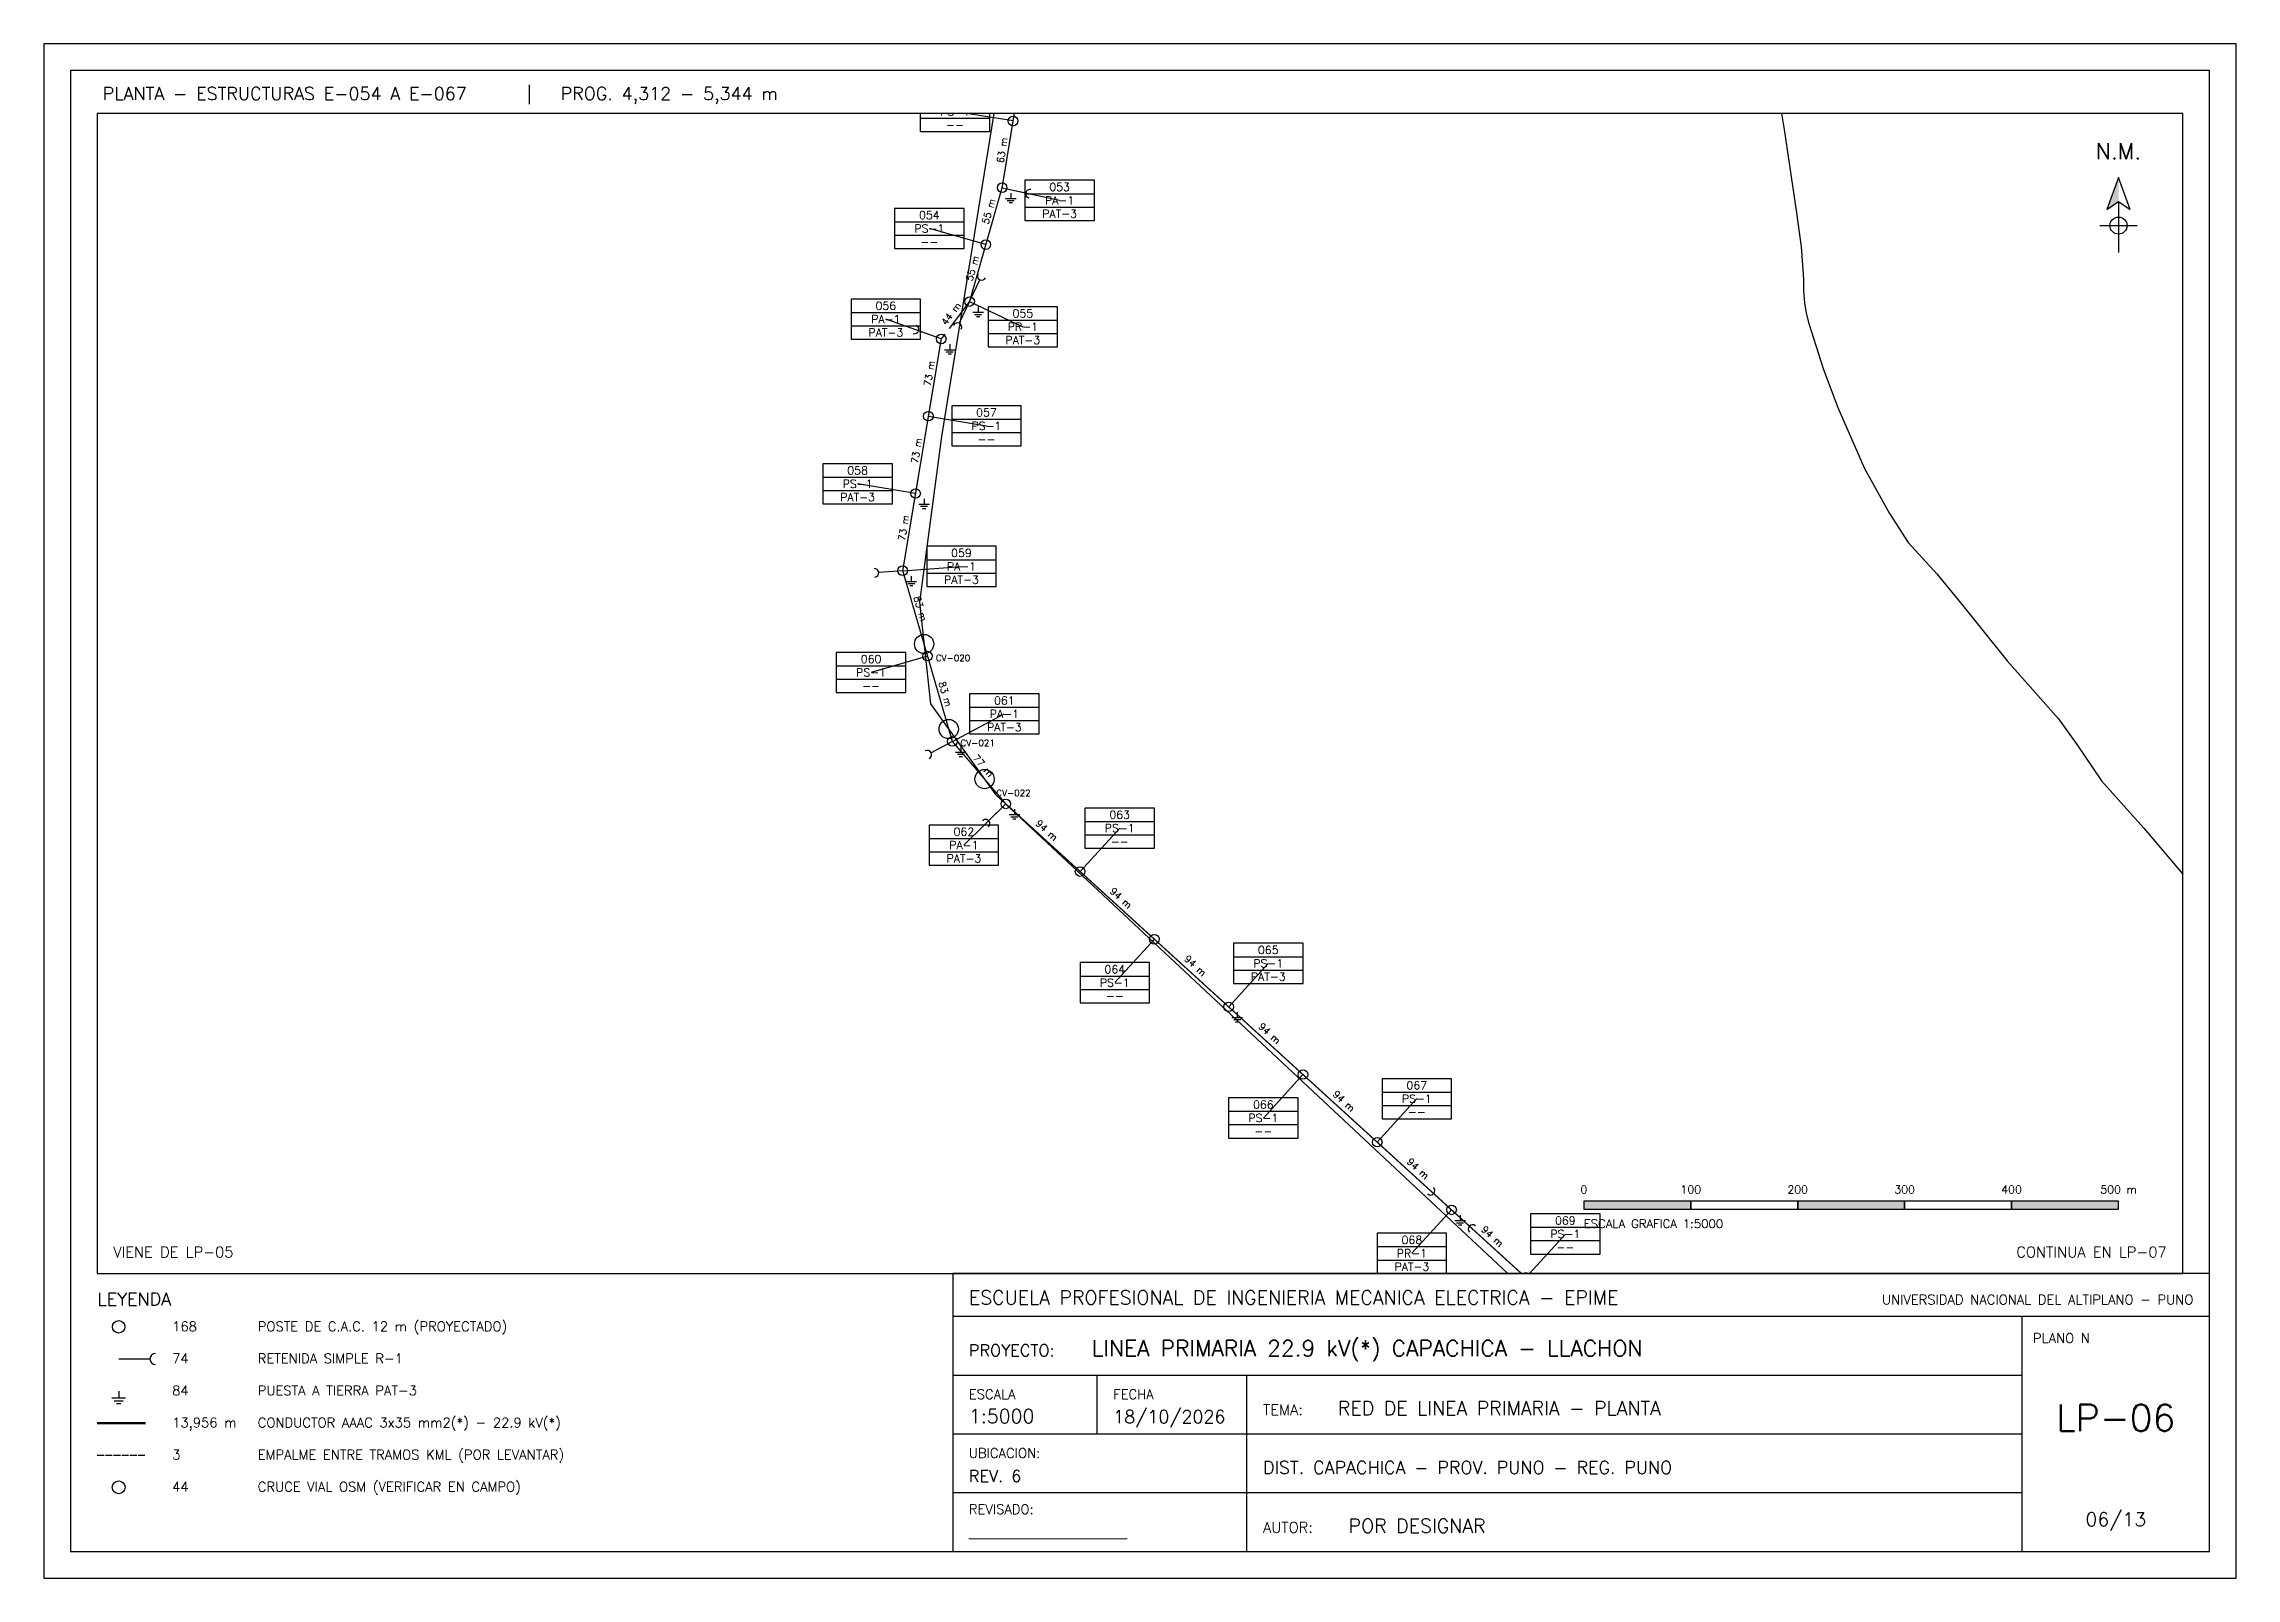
# Paper-space layout 'LP-06' of a CAD drawing. Header units: metres, sheet in millimetres. Extents: x 5 to 415, y 5 to 292.
# The model-space entities are those that its viewports show. They can reach past a viewport. Long polylines and large blocks are cut down to what shows.
import ezdxf
from ezdxf.enums import TextEntityAlignment as Align

# ---------------------------------------------------------------- set-up
doc = ezdxf.new("R2010")
doc.units = ezdxf.units.M
doc.linetypes.add('DASHED', pattern=[1.524, 1.27, -0.254])
for name, color, linetype in [('CRUCES', 30, 'CONTINUOUS'), ('MARCO', 7, 'CONTINUOUS'), ('NM', 5, 'CONTINUOUS'), ('ROTULO', 7, 'CONTINUOUS'), ('RP_CONDUCTOR', 5, 'CONTINUOUS'), ('RP_CUADROPOSTE', 5, 'CONTINUOUS'), ('RP_EMPALME', 1, 'DASHED'), ('RP_LEYENDA', 7, 'CONTINUOUS'), ('RP_POSTE', 1, 'CONTINUOUS'), ('RP_PTIERRA', 2, 'CONTINUOUS'), ('RP_RETENIDA', 1, 'CONTINUOUS'), ('RP_VANO', 4, 'CONTINUOUS'), ('VIAS', 8, 'CONTINUOUS')]:
    doc.layers.add(name, color=color, linetype=linetype)
doc.layers.add('REDCAD_VIEWPORTS', color=8, linetype='CONTINUOUS', plot=False)
doc.styles.add('ROMANS', font='romans.shx')

# ---------------------------------------------------------------- blocks, each defined once
blk = doc.blocks.new('NM')
blk.add_hatch(color=5).paths.add_polyline_path([(0, 0), (0, -4.5), (-2.2, -6)])
for p, q in [((0, -4.5), (0, -14)), ((-3.5, -9), (3.5, -9))]:
    blk.add_line(p, q)
blk.add_lwpolyline([(0, 0), (-2.2, -6), (0, -4.5), (2.2, -6)], close=True)
blk.add_circle((0, -9), 1.6)
at = {"style": 'ROMANS'}
blk.add_text('N.M.', height=3, dxfattribs=at).set_placement((0, 2.5), align=Align.BOTTOM_CENTER)
blk = doc.blocks.new('POSTE_LP')
blk.add_circle((0, 0), 0.9)
blk = doc.blocks.new('RETENIDA')
blk.add_line((0, 0), (4.5, 0))
blk.add_arc((5.3, 0), 0.8, 90, 270)
blk = doc.blocks.new('PAT')
for p, q in [((0, 0), (0, -1)), ((-1, -1), (1, -1)), ((-0.65, -1.4), (0.65, -1.4)), ((-0.3, -1.8), (0.3, -1.8))]:
    blk.add_line(p, q)
blk = doc.blocks.new('CUADRO_POSTE')
for p, q in [((0, 5), (13, 5)), ((0, 2.5), (13, 2.5))]:
    blk.add_line(p, q)
blk.add_lwpolyline([(0, 0), (13, 0), (13, 7.5), (0, 7.5)], close=True)
at = {"style": 'ROMANS'}
for tag, p in [('NUMERO', (6.5, 6.25)), ('ARMADO', (6.5, 3.75)), ('PAT', (6.5, 1.25))]:
    blk.add_attdef(tag, text='', height=1.5, dxfattribs=at).set_placement(p, align=Align.MIDDLE_CENTER)

msp = doc.modelspace()

# ---------------------------------------------------------------- linework, layer by layer
at = {"layer": 'CRUCES'}
for centre in [(408942.5, 8266691.9), (408965.5, 8266612.4), (408999, 8266565.6)]:
    msp.add_circle(centre, 9, dxfattribs=at)
at = {"layer": 'RP_CONDUCTOR', "const_width": 1.25}
for points in [[(410791.1, 8270307.2), (410734.4, 8270237.8), (410684.6, 8270140.7), (410618.2, 8270058.6), (410516.8, 8269908.3), (410407.5, 8269794.3), (410248.8, 8269662.8), (410096.9, 8269536.3), (409885.3, 8269474.9), (409747.9, 8269391.7), (409573.2, 8269295.4), (409458.4, 8269216), (409364.4, 8269029.2), (409230, 8268677), (409147.6, 8268463.4), (408965.3, 8268176.3), (408891.3, 8268014.8), (408925.2, 8267828.8), (408967.4, 8267705.7), (409031.1, 8267558.9), (409039, 8267406.7), (409035.9, 8267243.4), (409015.4, 8267118.7), (408985, 8267012.2)], [(408958.5, 8266977.2), (408922.5, 8266760.5), (408968.9, 8266600.8), (409018.9, 8266542.4), (409644, 8265972.9), (409964.6, 8265611), (410575.5, 8265410), (410949.8, 8265069.1), (411281.9, 8264760), (411438.8, 8264494.9), (411662.1, 8264276.4), (411992.1, 8263820.3)]]:
    msp.add_lwpolyline(points, dxfattribs=at)
at = {"layer": 'RP_CUADROPOSTE'}
for p, q in [((409025.7, 8267181.1), (408971.4, 8267190)), ((409015.5, 8267118.7), (409069.2, 8267106.9)), ((409000.2, 8267065.5), (408947.4, 8267080.6)), ((408958.5, 8266977.2), (408906.7, 8266995.8)), ((408985, 8267012.2), (409034.8, 8266988.7)), ((408946.5, 8266905), (409000.8, 8266895.9)), ((408934.5, 8266832.7), (408880.3, 8266841.7)), ((408922.5, 8266760.5), (408977.4, 8266764.5)), ((408945.7, 8266680.6), (408892.9, 8266665.3)), ((408968.9, 8266600.8), (409017.5, 8266626.5)), ((409018.9, 8266542.4), (408979.7, 8266503.9)), ((409088.4, 8266479.1), (409125.4, 8266519.8)), ((409157.8, 8266415.8), (409120.8, 8266375.2)), ((409227.3, 8266352.6), (409264.3, 8266393.2)), ((409296.7, 8266289.3), (409259.7, 8266248.6)), ((409366.2, 8266226), (409403.2, 8266266.7)), ((409435.7, 8266162.7), (409398.6, 8266122.1)), ((409505.1, 8266099.5), (409542.1, 8266140.1))]:
    msp.add_line(p, q, dxfattribs=at)
at = {"layer": 'RP_EMPALME'}
msp.add_line((408985, 8267012.2), (408958.5, 8266977.2), dxfattribs=at)
at = {"layer": 'VIAS'}
for points in [[(409035.8, 8267361.2), (408958.9, 8266885.9), (408938.2, 8266730.9), (408948.6, 8266636), (409009.3, 8266551.3), (409713.5, 8265892.5)], [(409736, 8267241.6), (409746.6, 8267173.2), (409758.3, 8267095.3), (409762.7, 8267063.5), (409764.9, 8267033.3), (409764.9, 8267022.1), (409765.8, 8267010.9), (409767.4, 8267001.3), (409769.8, 8266991.8), (409783.5, 8266948.7), (409796.8, 8266913.2), (409821.8, 8266856), (409845.1, 8266814), (409862.7, 8266786.9), (409889.6, 8266757.6), (409914.6, 8266726.8), (409955.4, 8266676.3), (410003.4, 8266621.8), (410020.6, 8266597.7), (410043.6, 8266563.9), (410083.1, 8266519.8), (410122.8, 8266472.7), (410146.1, 8266444.1)]]:
    msp.add_lwpolyline(points, dxfattribs=at)

# ---------------------------------------------------------------- block references
at = {"layer": 'RP_CUADROPOSTE', "xscale": 5, "yscale": 5}
for p, values in [((408938.9, 8267171.2), {'NUMERO': '052', 'ARMADO': 'PS-1', 'PAT': '--'}), ((409036.7, 8267088.1), {'NUMERO': '053', 'ARMADO': 'PA-1', 'PAT': 'PAT-3'}), ((408914.9, 8267061.8), {'NUMERO': '054', 'ARMADO': 'PS-1', 'PAT': '--'}), ((408874.2, 8266977), {'NUMERO': '056', 'ARMADO': 'PA-1', 'PAT': 'PAT-3'}), ((409002.3, 8266969.9), {'NUMERO': '055', 'ARMADO': 'PR-1', 'PAT': 'PAT-3'}), ((408968.3, 8266877.2), {'NUMERO': '057', 'ARMADO': 'PS-1', 'PAT': '--'}), ((408847.8, 8266823), {'NUMERO': '058', 'ARMADO': 'PS-1', 'PAT': 'PAT-3'}), ((408944.9, 8266745.8), {'NUMERO': '059', 'ARMADO': 'PA-1', 'PAT': 'PAT-3'}), ((408860.4, 8266646.6), {'NUMERO': '060', 'ARMADO': 'PS-1', 'PAT': '--'}), ((408985, 8266607.8), {'NUMERO': '061', 'ARMADO': 'PA-1', 'PAT': 'PAT-3'}), ((408947.2, 8266485.1), {'NUMERO': '062', 'ARMADO': 'PA-1', 'PAT': 'PAT-3'}), ((409092.9, 8266501), {'NUMERO': '063', 'ARMADO': 'PS-1', 'PAT': '--'}), ((409231.8, 8266374.5), {'NUMERO': '065', 'ARMADO': 'PS-1', 'PAT': 'PAT-3'}), ((409088.3, 8266356.4), {'NUMERO': '064', 'ARMADO': 'PS-1', 'PAT': '--'}), ((409370.7, 8266247.9), {'NUMERO': '067', 'ARMADO': 'PS-1', 'PAT': '--'}), ((409227.2, 8266229.9), {'NUMERO': '066', 'ARMADO': 'PS-1', 'PAT': '--'}), ((409509.6, 8266121.4), {'NUMERO': '069', 'ARMADO': 'PS-1', 'PAT': '--'}), ((409366.1, 8266103.3), {'NUMERO': '068', 'ARMADO': 'PR-1', 'PAT': 'PAT-3'})]:
    msp.add_blockref('CUADRO_POSTE', p, dxfattribs=at).add_auto_attribs(values)
at = {"layer": 'RP_POSTE', "xscale": 5, "yscale": 5}
for p in [(409025.7, 8267181.1), (409015.5, 8267118.7), (409000.2, 8267065.5), (408985, 8267012.2), (408958.5, 8266977.2), (408946.5, 8266905), (408934.5, 8266832.7), (408922.5, 8266760.5), (408945.7, 8266680.6), (408968.9, 8266600.8), (409018.9, 8266542.4), (409088.4, 8266479.1), (409157.8, 8266415.8), (409227.3, 8266352.6), (409296.7, 8266289.3), (409366.2, 8266226), (409435.7, 8266162.7), (409505.1, 8266099.5)]:
    msp.add_blockref('POSTE_LP', p, dxfattribs=at)
at = {"layer": 'RP_PTIERRA', "xscale": 5, "yscale": 5}
for p in [(409023.5, 8267113.7), (408993, 8267007.2), (408966.5, 8266972.2), (408942.5, 8266827.7), (408930.5, 8266755.5), (408976.9, 8266595.8), (409026.9, 8266537.4), (409235.3, 8266347.6), (409443.7, 8266157.7)]:
    msp.add_blockref('PAT', p, dxfattribs=at)
at = {"layer": 'RP_RETENIDA', "xscale": 5, "yscale": 5}
for p, rotation in [((409015.5, 8267118.7), -12.411200526830825), ((408985, 8267012.2), 64.68647122233821), ((408985, 8267012.2), -115.31352877766179), ((408958.5, 8266977.2), -199.76406403985757), ((408922.5, 8266760.5), -175.78858216849494), ((408968.9, 8266600.8), -152.09492188910139), ((409018.9, 8266542.4), -135.5156077022437), ((409435.7, 8266162.7), 137.66580557719715), ((409435.7, 8266162.7), -42.334194422802845)]:
    msp.add_blockref('RETENIDA', p, dxfattribs=dict(at, rotation=rotation))

# ---------------------------------------------------------------- texts
at = {"layer": 'CRUCES', "style": 'ROMANS'}
for s, p in [('CV-020', (408953.5, 8266675.9)), ('CV-021', (408976.5, 8266596.4)), ('CV-022', (409010, 8266549.6))]:
    msp.add_text(s, height=6, dxfattribs=at).set_placement(p)
at = {"layer": 'RP_VANO', "style": 'ROMANS'}
for s, rotation, p in [('63 m', 80.6733, (409020.6, 8267152.9)), ('55 m', 74.0688, (409007.8, 8267095.1)), ('55 m', 74.0717, (408992.7, 8267041.8)), ('44 m', 52.8303, (408971.8, 8266997.7)), ('73 m', 80.5827, (408952.5, 8266944.1)), ('73 m', 80.5737, (408940.5, 8266871.8)), ('73 m', 80.5827, (408928.5, 8266799.6)), ('83 m', -73.8161, (408934.1, 8266723.6)), ('83 m', -73.8161, (408957.3, 8266643.7)), ('77 m', -49.3995, (408993.9, 8266574.6)), ('94 m', -42.3385, (409053.7, 8266513.8)), ('94 m', -42.3344, (409123.1, 8266450.5)), ('94 m', -42.334, (409192.6, 8266387.2)), ('94 m', -42.3385, (409262, 8266323.9)), ('94 m', -42.3299, (409331.5, 8266260.6)), ('94 m', -42.3385, (409400.9, 8266197.4)), ('94 m', -42.3299, (409470.4, 8266134.1))]:
    msp.add_text(s, height=6.5, rotation=rotation, dxfattribs=at).set_placement(p, align=Align.BOTTOM_CENTER)

psp = doc.layouts.new('LP-06')

# ---------------------------------------------------------------- hatches: boundary and pattern name
for points in [[(293, 74), (313, 74), (313, 75.5), (293, 75.5)], [(333, 74), (353, 74), (353, 75.5), (333, 75.5)], [(373, 74), (393, 74), (393, 75.5), (373, 75.5)]]:
    psp.add_hatch(color=7).paths.add_polyline_path(points)

# ---------------------------------------------------------------- linework, layer by layer
at = {"layer": 'CRUCES'}
psp.add_circle((19, 22), 1.2, dxfattribs=at)
at = {"layer": 'MARCO'}
for points in [[(5, 5), (415, 5), (415, 292), (5, 292)], [(10, 10), (410, 10), (410, 287), (10, 287)], [(15, 62), (405, 62), (405, 279), (15, 279)]]:
    psp.add_lwpolyline(points, close=True, dxfattribs=at)
at = {"layer": 'ROTULO'}
for p, q in [((175, 54), (375, 54)), ((175, 54), (410, 54)), ((375, 10), (375, 54)), ((175, 43), (375, 43)), ((202, 32), (202, 43)), ((230, 10), (230, 43)), ((175, 32), (375, 32)), ((175, 21), (375, 21))]:
    psp.add_line(p, q, dxfattribs=at)
for points in [[(293, 74), (313, 74), (313, 75.5), (293, 75.5)], [(313, 74), (333, 74), (333, 75.5), (313, 75.5)], [(333, 74), (353, 74), (353, 75.5), (333, 75.5)], [(353, 74), (373, 74), (373, 75.5), (353, 75.5)], [(373, 74), (393, 74), (393, 75.5), (373, 75.5)], [(175, 10), (410, 10), (410, 62), (175, 62)]]:
    psp.add_lwpolyline(points, close=True, dxfattribs=at)
at = {"layer": 'RP_CONDUCTOR', "lineweight": 50}
psp.add_line((15, 34), (24, 34), dxfattribs=at)
at = {"layer": 'RP_EMPALME'}
psp.add_line((15, 28), (24, 28), dxfattribs=at)

# ---------------------------------------------------------------- block references
at = {"layer": 'NM'}
psp.add_blockref('NM', (393, 267), dxfattribs=at)
at = {"layer": 'RP_POSTE', "xscale": 1.3, "yscale": 1.3}
psp.add_blockref('POSTE_LP', (19, 52), dxfattribs=at)
at = {"layer": 'RP_PTIERRA', "xscale": 1.3, "yscale": 1.3}
psp.add_blockref('PAT', (19, 40), dxfattribs=at)
at = {"layer": 'RP_RETENIDA', "xscale": 1.3, "yscale": 1.3}
psp.add_blockref('RETENIDA', (19, 46), dxfattribs=at)

# ---------------------------------------------------------------- texts
at = {"layer": 'ROTULO', "style": 'ROMANS'}
for s, height, p in [('PLANTA - ESTRUCTURAS E-054 A E-067   |   PROG. 4,312 - 5,344 m', 2.4, (16, 281.5)), ('ESCALA GRAFICA 1:5000', 1.6, (293, 70.5)), ('VIENE DE LP-05', 2, (18, 65)), ('ESCUELA PROFESIONAL DE INGENIERIA MECANICA ELECTRICA - EPIME', 2.6, (178, 56.2)), ('LINEA PRIMARIA 22.9 kV(*) CAPACHICA - LLACHON', 3, (201, 46.5)), ('PLANO N', 1.8, (377, 49)), ('PROYECTO:', 2.2, (178, 46.5)), ('ESCALA', 1.8, (178, 38.5)), ('FECHA', 1.8, (205, 38.5)), ('TEMA:', 2, (233, 35.5)), ('RED DE LINEA PRIMARIA - PLANTA', 2.6, (247, 35.5)), ('1:5000', 2.6, (178, 34)), ('18/10/2026', 2.4, (205, 34)), ('UBICACION:', 1.8, (178, 27.5)), ('REV. 6', 2.2, (178, 23)), ('DIST. CAPACHICA - PROV. PUNO - REG. PUNO', 2.4, (233, 24.5)), ('REVISADO:', 1.8, (178, 17)), ('________________________', 1.8, (178, 12.5)), ('AUTOR:', 2, (233, 13.5)), ('POR DESIGNAR', 2.6, (249, 13.5))]:
    psp.add_text(s, height=height, dxfattribs=at).set_placement(p)
for s, p in [('0', (293, 76.5)), ('100', (313, 76.5)), ('200', (333, 76.5)), ('300', (353, 76.5)), ('400', (373, 76.5)), ('500 m', (393, 76.5))]:
    psp.add_text(s, height=1.5, dxfattribs=at).set_placement(p, align=Align.BOTTOM_CENTER)
for s, height, p in [('CONTINUA EN LP-07', 2, (402, 65)), ('UNIVERSIDAD NACIONAL DEL ALTIPLANO - PUNO', 1.8, (407, 56.2))]:
    psp.add_text(s, height=height, dxfattribs=at).set_placement(p, align=Align.RIGHT)
for s, height, p in [('LP-06', 5, (392.5, 35)), ('06/13', 2.6, (392.5, 16))]:
    psp.add_text(s, height=height, dxfattribs=at).set_placement(p, align=Align.MIDDLE_CENTER)
at = {"layer": 'RP_LEYENDA', "style": 'ROMANS'}
for s, height, p in [('LEYENDA', 2.4, (15, 56)), ('POSTE DE C.A.C. 12 m (PROYECTADO)', 1.8, (45, 51.2)), ('168', 1.8, (29, 51.2)), ('74', 1.8, (29, 45.2)), ('RETENIDA SIMPLE R-1', 1.8, (45, 45.2)), ('84', 1.8, (29, 39.2)), ('PUESTA A TIERRA PAT-3', 1.8, (45, 39.2)), ('13,956 m', 1.8, (29, 33.2)), ('CONDUCTOR AAAC 3x35 mm2(*) - 22.9 kV(*)', 1.8, (45, 33.2)), ('3', 1.8, (29, 27.2)), ('EMPALME ENTRE TRAMOS KML (POR LEVANTAR)', 1.8, (45, 27.2)), ('44', 1.8, (29, 21.2)), ('CRUCE VIAL OSM (VERIFICAR EN CAMPO)', 1.8, (45, 21.2))]:
    psp.add_text(s, height=height, dxfattribs=at).set_placement(p)

# ---------------------------------------------------------------- viewports
at = {"layer": 'REDCAD_VIEWPORTS'}
psp.add_viewport(center=(210, 170.5), size=(390, 217), view_center_point=(409144.37, 8266645.74), view_height=1085, dxfattribs=at)

doc.saveas('drawing.dxf')
